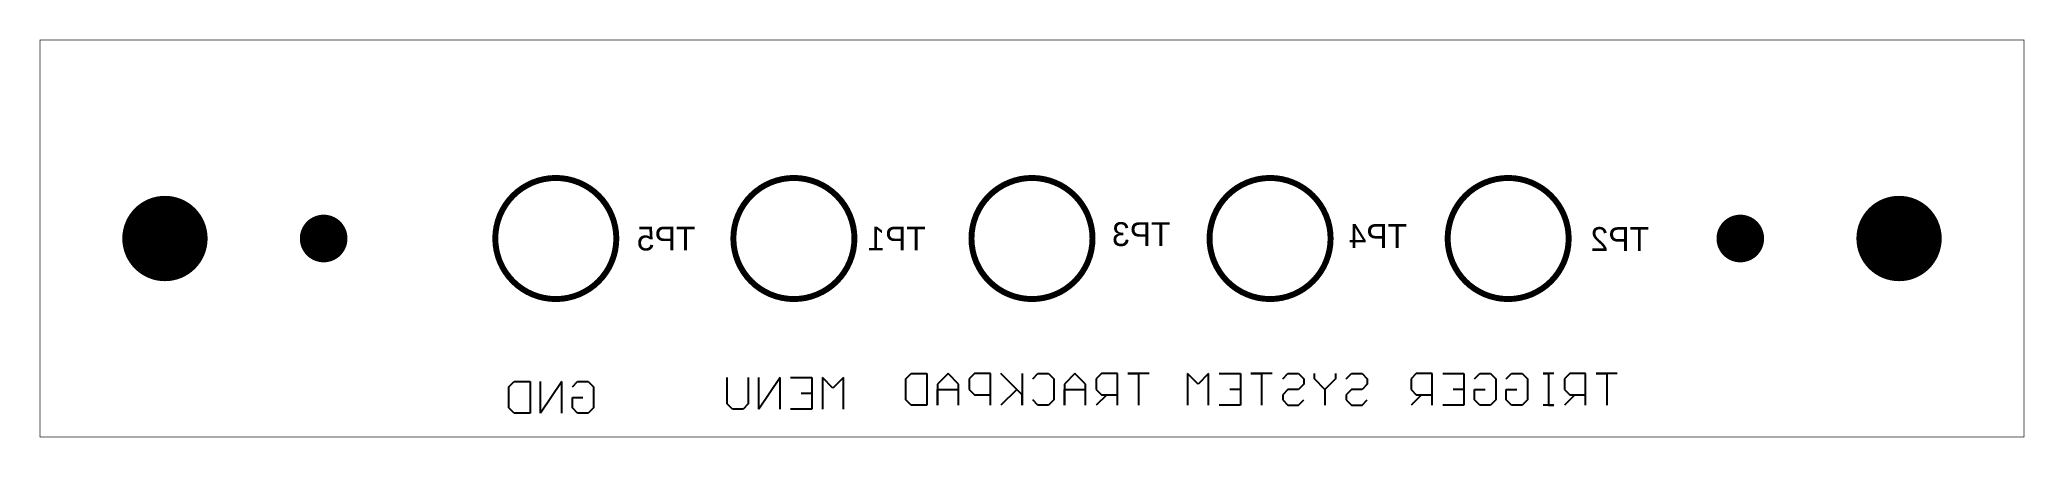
# Model space of a CAD drawing. Extents: x 384.5 to 447.6, y 85.7 to 153.1.
# Drawn here: x 397.6 to 447.6, y 143.1 to 153.1 of the extents above.
import ezdxf

# ---------------------------------------------------------------- set-up
doc = ezdxf.new("R2010")
doc.units = 0
for name, color, linetype in [('BOTTOMOVERLAY', 54, 'CONTINUOUS'), ('MECHANICAL1', 6, 'CONTINUOUS'), ('PADHOLELAYER', 156, 'CONTINUOUS')]:
    doc.layers.add(name, color=color, linetype=linetype)

msp = doc.modelspace()

# ---------------------------------------------------------------- linework, layer by layer
at = {"layer": 'BOTTOMOVERLAY'}
for p, q in [((414.952, 143.904), (414.952, 144.57)), ((415.485, 144.57), (415.485, 143.904)), ((416.285, 144.57), (415.752, 143.77)), ((415.752, 143.77), (415.752, 144.57)), ((416.285, 143.77), (416.285, 144.57)), ((416.551, 144.57), (417.085, 144.57)), ((417.085, 144.57), (417.085, 143.77)), ((417.618, 144.303), (417.351, 144.57)), ((417.351, 144.57), (417.351, 143.77)), ((417.884, 144.57), (417.618, 144.303)), ((417.884, 143.77), (417.884, 144.57)), ((419.453, 144.537), (419.586, 144.67)), ((419.586, 144.67), (419.986, 144.67)), ((419.986, 144.67), (419.986, 143.87)), ((420.519, 144.67), (420.253, 144.403)), ((420.786, 144.403), (420.519, 144.67)), ((421.186, 144.67), (421.053, 144.537)), ((421.586, 144.67), (421.186, 144.67)), ((421.586, 143.87), (421.586, 144.67)), ((422.385, 144.137), (421.852, 144.67)), ((421.852, 144.67), (422.252, 144.27)), ((422.385, 144.67), (422.385, 143.87)), ((422.652, 144.537), (422.785, 144.67)), ((422.785, 144.67), (423.052, 144.67)), ((423.052, 144.67), (423.185, 144.537)), ((423.718, 144.67), (423.452, 144.403)), ((423.985, 144.403), (423.718, 144.67)), ((424.385, 144.67), (424.251, 144.537)), ((424.785, 144.67), (424.385, 144.67)), ((424.785, 143.87), (424.785, 144.67)), ((425.584, 144.67), (425.051, 144.67)), ((425.051, 144.67), (425.318, 144.67)), ((425.318, 144.67), (425.318, 143.87)), ((426.819, 144.403), (426.553, 144.67)), ((426.553, 144.67), (426.553, 143.87)), ((427.086, 144.67), (426.819, 144.403)), ((427.086, 143.87), (427.086, 144.67)), ((427.352, 144.67), (427.885, 144.67)), ((427.885, 144.67), (427.885, 143.87)), ((428.685, 144.67), (428.152, 144.67)), ((428.152, 144.67), (428.419, 144.67)), ((428.419, 144.67), (428.419, 143.87)), ((428.952, 144.537), (429.085, 144.67)), ((429.085, 144.67), (429.352, 144.67)), ((429.352, 144.67), (429.485, 144.537)), ((429.751, 144.537), (429.751, 144.67)), ((430.285, 144.67), (430.285, 144.537)), ((430.551, 144.537), (430.685, 144.67)), ((430.685, 144.67), (430.951, 144.67)), ((430.951, 144.67), (431.084, 144.537)), ((432.319, 144.67), (432.186, 144.537)), ((432.719, 144.67), (432.319, 144.67)), ((432.719, 143.87), (432.719, 144.67)), ((432.986, 144.67), (433.519, 144.67)), ((433.519, 144.67), (433.519, 143.87)), ((433.786, 144.537), (433.919, 144.67)), ((433.919, 144.67), (434.185, 144.67)), ((434.185, 144.67), (434.319, 144.537)), ((434.585, 144.537), (434.719, 144.67)), ((434.719, 144.67), (434.985, 144.67)), ((434.985, 144.67), (435.118, 144.537)), ((435.785, 144.67), (435.518, 144.67)), ((435.518, 144.67), (435.652, 144.67)), ((435.652, 144.67), (435.652, 143.87)), ((436.185, 144.67), (436.051, 144.537)), ((436.585, 144.67), (436.185, 144.67)), ((436.585, 143.87), (436.585, 144.67)), ((437.384, 144.67), (436.851, 144.67)), ((436.851, 144.67), (437.118, 144.67)), ((437.118, 144.67), (437.118, 143.87)), ((409.452, 144.337), (409.585, 144.47)), ((409.452, 143.804), (409.452, 144.337)), ((409.585, 144.47), (409.985, 144.47)), ((409.985, 144.47), (409.985, 143.67)), ((410.785, 144.47), (410.251, 143.67)), ((410.251, 143.67), (410.251, 144.47)), ((410.785, 143.67), (410.785, 144.47)), ((411.051, 144.337), (411.185, 144.47)), ((411.051, 143.804), (411.051, 144.07)), ((411.051, 144.07), (411.318, 144.07)), ((411.185, 144.47), (411.451, 144.47)), ((411.451, 144.47), (411.584, 144.337)), ((411.584, 144.337), (411.584, 143.804)), ((417.085, 144.17), (416.818, 144.17)), ((419.453, 144.004), (419.453, 144.537)), ((420.253, 144.403), (420.253, 143.87)), ((420.253, 143.87), (420.253, 144.27)), ((420.253, 144.27), (420.786, 144.27)), ((420.786, 143.87), (420.786, 144.403)), ((421.053, 144.537), (421.053, 144.27)), ((421.053, 144.27), (421.186, 144.137)), ((421.186, 144.137), (421.586, 144.137)), ((422.252, 144.27), (421.852, 143.87)), ((422.385, 143.87), (422.385, 144.137)), ((423.185, 144.537), (423.185, 144.004)), ((423.452, 144.403), (423.452, 143.87)), ((423.452, 143.87), (423.452, 144.27)), ((423.452, 144.27), (423.985, 144.27)), ((423.985, 143.87), (423.985, 144.403)), ((424.251, 144.537), (424.251, 144.27)), ((424.251, 144.27), (424.385, 144.137)), ((424.518, 144.137), (424.251, 143.87)), ((424.385, 144.137), (424.785, 144.137)), ((427.885, 144.27), (427.619, 144.27)), ((429.085, 144.27), (428.952, 144.137)), ((428.952, 144.137), (428.952, 144.004)), ((429.352, 144.27), (429.085, 144.27)), ((429.485, 144.403), (429.352, 144.27)), ((429.485, 144.537), (429.485, 144.403)), ((430.018, 144.27), (429.751, 144.537)), ((430.285, 144.537), (430.018, 144.27)), ((430.018, 144.27), (430.018, 143.87)), ((430.685, 144.27), (430.551, 144.137)), ((430.551, 144.137), (430.551, 144.004)), ((430.951, 144.27), (430.685, 144.27)), ((431.084, 144.403), (430.951, 144.27)), ((431.084, 144.537), (431.084, 144.403)), ((432.186, 144.537), (432.186, 144.27)), ((432.186, 144.27), (432.319, 144.137)), ((432.453, 144.137), (432.186, 143.87)), ((432.319, 144.137), (432.719, 144.137)), ((433.519, 144.27), (433.252, 144.27)), ((433.786, 144.004), (433.786, 144.27)), ((433.786, 144.27), (434.052, 144.27)), ((434.319, 144.537), (434.319, 144.004)), ((434.585, 144.004), (434.585, 144.27)), ((434.585, 144.27), (434.852, 144.27)), ((435.118, 144.537), (435.118, 144.004)), ((436.051, 144.537), (436.051, 144.27)), ((436.051, 144.27), (436.185, 144.137)), ((436.318, 144.137), (436.051, 143.87)), ((436.185, 144.137), (436.585, 144.137)), ((409.585, 143.67), (409.452, 143.804)), ((409.985, 143.67), (409.585, 143.67)), ((411.185, 143.67), (411.051, 143.804)), ((411.451, 143.67), (411.185, 143.67)), ((411.584, 143.804), (411.451, 143.67)), ((415.085, 143.77), (414.952, 143.904)), ((415.352, 143.77), (415.085, 143.77)), ((415.485, 143.904), (415.352, 143.77)), ((417.085, 143.77), (416.551, 143.77)), ((419.586, 143.87), (419.453, 144.004)), ((419.986, 143.87), (419.586, 143.87)), ((422.785, 143.87), (422.652, 144.004)), ((423.052, 143.87), (422.785, 143.87)), ((423.185, 144.004), (423.052, 143.87)), ((427.885, 143.87), (427.352, 143.87)), ((428.952, 144.004), (429.085, 143.87)), ((429.085, 143.87), (429.352, 143.87)), ((429.352, 143.87), (429.485, 144.004)), ((430.551, 144.004), (430.685, 143.87)), ((430.685, 143.87), (430.951, 143.87)), ((430.951, 143.87), (431.084, 144.004)), ((433.519, 143.87), (432.986, 143.87)), ((433.919, 143.87), (433.786, 144.004)), ((434.185, 143.87), (433.919, 143.87)), ((434.319, 144.004), (434.185, 143.87)), ((434.719, 143.87), (434.585, 144.004)), ((434.985, 143.87), (434.719, 143.87)), ((435.118, 144.004), (434.985, 143.87)), ((435.785, 143.87), (435.518, 143.87)), ((435.652, 143.87), (435.785, 143.87))]:
    msp.add_line(p, q, dxfattribs=at)
for points, const_width in [([(412.159, 148.07, 1), (409.109, 148.07, 1)], 0.15), ([(418.159, 148.07, 1), (415.109, 148.07, 1)], 0.15), ([(424.159, 148.07, 1), (421.109, 148.07, 1)], 0.15), ([(430.159, 148.07, 1), (427.109, 148.07, 1)], 0.15), ([(436.159, 148.07, 1), (433.109, 148.07, 1)], 0.15), ([(409.072, 148.07, 1), (409.147, 148.07, 1)], 0.075), ([(412.122, 148.07, 1), (412.197, 148.07, 1)], 0.075), ([(415.072, 148.07, 1), (415.147, 148.07, 1)], 0.075), ([(418.122, 148.07, 1), (418.197, 148.07, 1)], 0.075), ([(421.072, 148.07, 1), (421.147, 148.07, 1)], 0.075), ([(424.122, 148.07, 1), (424.197, 148.07, 1)], 0.075), ([(427.072, 148.07, 1), (427.147, 148.07, 1)], 0.075), ([(430.122, 148.07, 1), (430.197, 148.07, 1)], 0.075), ([(433.072, 148.07, 1), (433.147, 148.07, 1)], 0.075), ([(436.122, 148.07, 1), (436.197, 148.07, 1)], 0.075)]:
    msp.add_lwpolyline(points, format="xyb", close=True, dxfattribs=dict(at, const_width=const_width))
at = {"layer": 'MECHANICAL1', "const_width": 0.0127}
for points in [[(397.634, 153.07), (447.634, 153.07)], [(397.634, 143.07), (397.634, 153.07)], [(447.634, 143.07), (447.634, 153.07)], [(397.634, 143.07), (447.634, 143.07)]]:
    msp.add_lwpolyline(points, dxfattribs=at)
at = {"layer": 'MECHANICAL1', "const_width": 0.00635}
for points in [[(397.631, 153.07, 1), (397.638, 153.07, 1)], [(397.631, 153.07, 1), (397.638, 153.07, 1)], [(447.631, 153.07, 1), (447.638, 153.07, 1)], [(447.631, 153.07, 1), (447.638, 153.07, 1)], [(397.631, 143.07, 1), (397.638, 143.07, 1)], [(397.631, 143.07, 1), (397.638, 143.07, 1)], [(447.631, 143.07, 1), (447.638, 143.07, 1)], [(447.631, 143.07, 1), (447.638, 143.07, 1)]]:
    msp.add_lwpolyline(points, format="xyb", close=True, dxfattribs=at)
at = {"layer": 'PADHOLELAYER'}
for points, const_width in [([(400.247, 148.07, 1), (401.322, 148.07, 1)], 1.075), ([(443.947, 148.07, 1), (445.022, 148.07, 1)], 1.075), ([(404.484, 148.07, 1), (405.084, 148.07, 1)], 0.6), ([(440.184, 148.07, 1), (440.784, 148.07, 1)], 0.6)]:
    msp.add_lwpolyline(points, format="xyb", close=True, dxfattribs=dict(at, const_width=const_width))

# ---------------------------------------------------------------- texts
at = {"layer": 'BOTTOMOVERLAY', "text_generation_flag": 2}
for s, p in [('TP5', (414.148, 147.77)), ('TP1', (419.959, 147.77)), ('TP3', (426.124, 147.881)), ('TP4', (432.084, 147.835)), ('TP2', (438.184, 147.757))]:
    msp.add_text(s, height=0.6, dxfattribs=at).set_placement(p)

doc.saveas('drawing.dxf')
